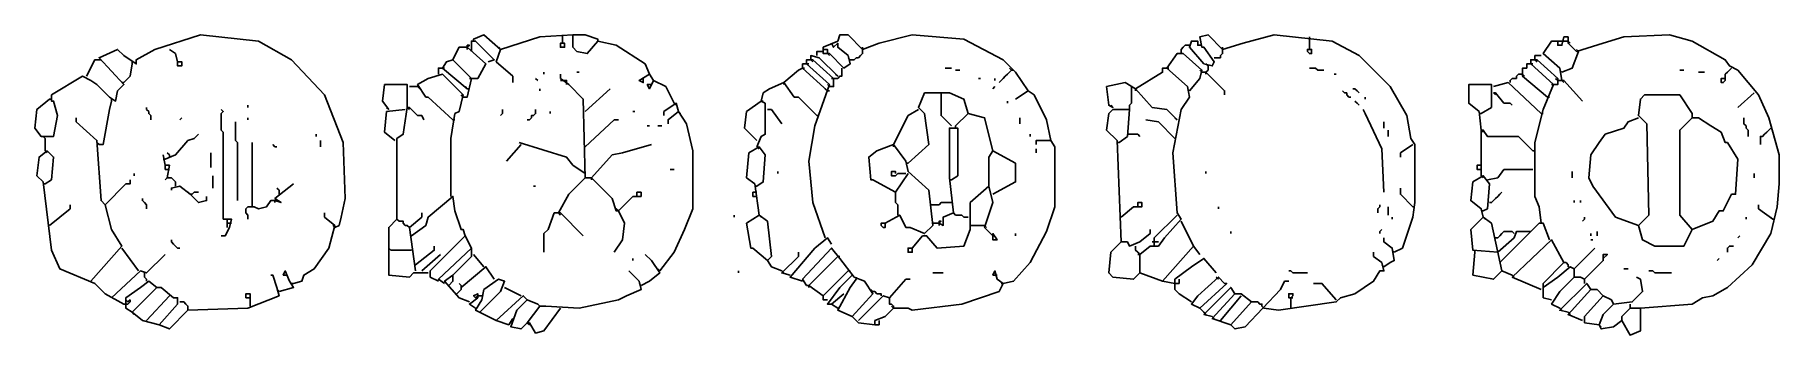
# Model space of a CAD drawing. Extents: x 0.27 to 9.74, y 0.17 to 1.8.
import ezdxf

# ---------------------------------------------------------------- set-up
doc = ezdxf.new("R2010")
doc.units = 0

msp = doc.modelspace()

# ---------------------------------------------------------------- linework, layer by layer
at = {"layer": 'PFV', "color": 0}
for points in [[(1.898876, 0.752809, 0), (1.921348, 0.764045, 0), (1.932584, 0.808989, 0), (1.955056, 0.910112, 0), (1.94382, 1.213483, 0), (1.842697, 1.47191, 0), (1.662921, 1.662921, 0), (1.483146, 1.764045, 0), (1.168539, 1.797753, 0), (0.921348, 1.719101, 0), (0.820225, 1.662921, 0), (0.820225, 1.640449, 0), (0.752809, 1.685393, 0), (0.719101, 1.719101, 0), (0.617978, 1.674157, 0), (0.752809, 1.52809, 0), (0.719101, 1.494382, 0), (0.707865, 1.438202, 0), (0.674157, 1.460674, 0), (0.606742, 1.52809, 0), (0.573034, 1.550562, 0), (0.52809, 1.573034, 0), (0.359551, 1.47191, 0), (0.359551, 1.438202, 0), (0.370787, 1.438202, 0), (0.393258, 1.359551, 0), (0.370787, 1.247191, 0), (0.303371, 1.247191, 0), (0.269663, 1.292135, 0), (0.280899, 1.393258, 0), (0.348315, 1.449438, 0)], [(1.044944, 1.651685, 0), (1.033708, 1.696629, 0), (1, 1.719101, 0)], [(2.595506, 1.460674, 0), (2.617978, 1.460674, 0), (2.640449, 1.561798, 0), (2.539326, 1.662921, 0), (2.561798, 1.707865, 0), (2.573034, 1.730337, 0), (2.617978, 1.730337, 0), (2.719101, 1.640449, 0), (2.674157, 1.561798, 0), (2.640449, 1.561798, 0)], [(2.617978, 1.730337, 0), (2.617978, 1.741573, 0), (2.629213, 1.741573, 0), (2.617978, 1.730337, 0)], [(2.617978, 1.730337, 0), (2.617978, 1.719101, 0)], [(2.640449, 1.719101, 0), (2.640449, 1.764045, 0), (2.662921, 1.764045, 0), (2.764045, 1.662921, 0), (2.730337, 1.651685, 0)], [(2.640449, 1.719101, 0), (2.640449, 1.707865, 0)], [(2.797753, 1.719101, 0), (2.707865, 1.797753, 0), (2.651685, 1.775281, 0), (2.651685, 1.764045, 0)], [(2.797753, 1.719101, 0), (2.775281, 1.651685, 0), (2.865169, 1.573034, 0), (2.865169, 1.539326, 0)], [(2.797753, 1.719101, 0), (2.786517, 1.730337, 0)], [(2.797753, 1.719101, 0), (3.011236, 1.786517, 0), (3.191011, 1.797753, 0)], [(3.134831, 1.752809, 0), (3.146067, 1.752809, 0), (3.146067, 1.730337, 0), (3.123596, 1.730337, 0), (3.123596, 1.752809, 0), (3.134831, 1.752809, 0)], [(3.134831, 1.752809, 0), (3.134831, 1.797753, 0)], [(3.606742, 1.58427, 0), (3.58427, 1.640449, 0), (3.426966, 1.741573, 0), (3.325843, 1.764045, 0), (3.269663, 1.696629, 0), (3.213483, 1.707865, 0), (3.191011, 1.730337, 0), (3.191011, 1.797753, 0), (3.258427, 1.797753, 0), (3.325843, 1.775281, 0), (3.325843, 1.764045, 0)], [(4.516854, 1.685393, 0), (4.516854, 1.707865, 0), (4.550562, 1.707865, 0)], [(5.662921, 1.494382, 0), (5.595506, 1.595506, 0), (5.52809, 1.662921, 0), (5.314607, 1.775281, 0), (5.033708, 1.797753, 0), (4.853933, 1.752809, 0), (4.764045, 1.719101, 0), (4.685393, 1.797753, 0), (4.640449, 1.797753, 0), (4.629213, 1.764045, 0), (4.550562, 1.730337, 0), (4.550562, 1.696629, 0), (4.58427, 1.696629, 0), (4.662921, 1.617978, 0), (4.696629, 1.640449, 0), (4.685393, 1.685393, 0), (4.629213, 1.730337, 0), (4.629213, 1.752809, 0), (4.606742, 1.730337, 0), (4.595506, 1.752809, 0)], [(4.573034, 1.696629, 0), (4.573034, 1.719101, 0), (4.550562, 1.719101, 0)], [(4.696629, 1.662921, 0), (4.719101, 1.662921, 0), (4.730337, 1.674157, 0), (4.741573, 1.674157, 0), (4.752809, 1.685393, 0), (4.764045, 1.696629, 0), (4.764045, 1.719101, 0)], [(4.764045, 1.719101, 0), (4.764045, 1.730337, 0)], [(6.494382, 1.707865, 0), (6.494382, 1.719101, 0), (6.505618, 1.730337, 0), (6.516854, 1.741573, 0), (6.539326, 1.741573, 0)], [(6.494382, 1.707865, 0), (6.494382, 1.696629, 0)], [(7.651685, 0.617978, 0), (7.696629, 0.640449, 0), (7.752809, 0.808989, 0), (7.764045, 0.88764, 0), (7.764045, 1.202247, 0), (7.741573, 1.235955, 0), (7.719101, 1.359551, 0), (7.629213, 1.516854, 0), (7.460674, 1.685393, 0), (7.314607, 1.764045, 0), (7, 1.797753, 0), (6.831461, 1.752809, 0), (6.719101, 1.719101, 0), (6.640449, 1.797753, 0), (6.595506, 1.786517, 0), (6.606742, 1.730337, 0), (6.617978, 1.730337, 0), (6.674157, 1.651685, 0), (6.662921, 1.629213, 0), (6.617978, 1.640449, 0), (6.539326, 1.730337, 0), (6.550562, 1.764045, 0), (6.58427, 1.764045, 0), (6.58427, 1.741573, 0), (6.595506, 1.741573, 0)], [(6.595506, 1.741573, 0), (6.606742, 1.741573, 0)], [(6.674157, 1.674157, 0), (6.707865, 1.674157, 0), (6.707865, 1.685393, 0), (6.719101, 1.696629, 0), (6.719101, 1.719101, 0)], [(6.719101, 1.719101, 0), (6.719101, 1.730337, 0)], [(7.191011, 1.719101, 0), (7.202247, 1.719101, 0), (7.202247, 1.696629, 0), (7.191011, 1.696629, 0), (7.179775, 1.707865, 0), (7.179775, 1.719101, 0), (7.191011, 1.719101, 0)], [(7.191011, 1.775281, 0), (7.191011, 1.786517, 0)], [(7.191011, 1.719101, 0), (7.191011, 1.775281, 0)], [(8.561798, 1.550562, 0), (8.550562, 1.617978, 0), (8.460674, 1.696629, 0), (8.505618, 1.764045, 0), (8.539326, 1.764045, 0)], [(8.764045, 0.224719, 0), (8.775281, 0.202247, 0), (8.842697, 0.213483, 0), (8.88764, 0.247191, 0), (8.932584, 0.168539, 0), (8.988764, 0.191011, 0), (8.988764, 0.314607, 0), (9.269663, 0.337079, 0), (9.325843, 0.370787, 0), (9.382022, 0.382022, 0), (9.460674, 0.426966, 0), (9.595506, 0.550562, 0), (9.696629, 0.719101, 0), (9.730337, 0.865169, 0), (9.741573, 0.988764, 0), (9.741573, 1.146067, 0), (9.685393, 1.348315, 0), (9.629213, 1.47191, 0), (9.516854, 1.606742, 0), (9.47191, 1.629213, 0), (9.449438, 1.662921, 0), (9.269663, 1.764045, 0), (9.146067, 1.797753, 0), (8.898876, 1.786517, 0), (8.786517, 1.752809, 0), (8.640449, 1.707865, 0), (8.595506, 1.752809, 0), (8.595506, 1.786517, 0), (8.573034, 1.786517, 0), (8.561798, 1.741573, 0), (8.539326, 1.741573, 0), (8.539326, 1.764045, 0), (8.573034, 1.764045, 0)], [(8.561798, 1.595506, 0), (8.617978, 1.617978, 0), (8.651685, 1.707865, 0)], [(8.573034, 1.764045, 0), (8.595506, 1.764045, 0)], [(8.595506, 1.764045, 0), (8.606742, 1.752809, 0)], [(8.651685, 1.707865, 0), (8.640449, 1.719101, 0)], [(0.550562, 1.573034, 0), (0.595506, 1.662921, 0), (0.617978, 1.662921, 0)], [(0.617978, 1.662921, 0), (0.629213, 1.662921, 0)], [(0.752809, 1.539326, 0), (0.786517, 1.573034, 0), (0.797753, 1.640449, 0)], [(0.797753, 1.640449, 0), (0.797753, 1.651685, 0)], [(1.044944, 1.651685, 0), (1.067416, 1.651685, 0), (1.067416, 1.629213, 0), (1.044944, 1.629213, 0), (1.044944, 1.651685, 0)], [(2.460674, 1.58427, 0), (2.460674, 1.617978, 0), (2.483146, 1.617978, 0)], [(2.617978, 1.505618, 0), (2.483146, 1.617978, 0), (2.505618, 1.651685, 0), (2.539326, 1.662921, 0)], [(2.483146, 1.617978, 0), (2.494382, 1.617978, 0)], [(4.337079, 1.539326, 0), (4.41573, 1.606742, 0), (4.438202, 1.617978, 0)], [(4.573034, 1.494382, 0), (4.438202, 1.617978, 0), (4.438202, 1.640449, 0), (4.460674, 1.640449, 0)], [(4.438202, 1.617978, 0), (4.449438, 1.617978, 0)], [(4.561798, 0.696629, 0), (4.494382, 0.88764, 0), (4.47191, 1.11236, 0), (4.505618, 1.303371, 0), (4.58427, 1.52809, 0), (4.460674, 1.640449, 0), (4.460674, 1.662921, 0), (4.494382, 1.662921, 0), (4.606742, 1.561798, 0), (4.606742, 1.516854, 0), (4.58427, 1.516854, 0)], [(4.460674, 1.640449, 0), (4.47191, 1.640449, 0)], [(4.629213, 1.573034, 0), (4.52809, 1.674157, 0), (4.483146, 1.685393, 0), (4.483146, 1.662921, 0)], [(4.483146, 1.662921, 0), (4.494382, 1.651685, 0)], [(4.573034, 1.696629, 0), (4.58427, 1.685393, 0)], [(4.606742, 1.561798, 0), (4.629213, 1.561798, 0), (4.640449, 1.573034, 0), (4.651685, 1.573034, 0), (4.651685, 1.617978, 0)], [(4.696629, 1.662921, 0), (4.685393, 1.674157, 0)], [(5.213483, 1.617978, 0), (5.247191, 1.617978, 0)], [(5.573034, 1.606742, 0), (5.561798, 1.617978, 0)], [(6.247191, 1.505618, 0), (6.393258, 1.595506, 0), (6.393258, 1.617978, 0), (6.41573, 1.617978, 0)], [(6.269663, 0.606742, 0), (6.325843, 0.651685, 0), (6.370787, 0.651685, 0), (6.404494, 0.696629, 0), (6.494382, 0.797753, 0), (6.47191, 0.831461, 0), (6.449438, 1.157303, 0), (6.494382, 1.393258, 0), (6.539326, 1.460674, 0), (6.52809, 1.516854, 0), (6.41573, 1.617978, 0), (6.47191, 1.696629, 0), (6.505618, 1.696629, 0), (6.606742, 1.606742, 0), (6.595506, 1.561798, 0), (6.539326, 1.494382, 0)], [(6.41573, 1.617978, 0), (6.426966, 1.617978, 0)], [(6.640449, 1.629213, 0), (6.629213, 1.640449, 0)], [(6.629213, 1.595506, 0), (6.640449, 1.606742, 0), (6.640449, 1.629213, 0)], [(7.235955, 1.606742, 0), (7.224719, 1.617978, 0), (7.191011, 1.617978, 0)], [(8.483146, 1.460674, 0), (8.348315, 1.573034, 0), (8.348315, 1.617978, 0), (8.370787, 1.617978, 0), (8.370787, 1.640449, 0), (8.393258, 1.640449, 0)], [(8.449438, 0.775281, 0), (8.438202, 0.865169, 0), (8.41573, 0.921348, 0), (8.41573, 1.213483, 0), (8.460674, 1.393258, 0), (8.516854, 1.52809, 0), (8.393258, 1.640449, 0), (8.393258, 1.662921, 0), (8.426966, 1.662921, 0), (8.539326, 1.561798, 0), (8.539326, 1.52809, 0), (8.516854, 1.52809, 0)], [(8.393258, 1.640449, 0), (8.404494, 1.640449, 0)], [(8.41573, 1.662921, 0), (8.41573, 1.685393, 0), (8.449438, 1.685393, 0)], [(8.41573, 1.662921, 0), (8.426966, 1.651685, 0)], [(9.449438, 1.561798, 0), (9.449438, 1.58427, 0), (9.460674, 1.595506, 0), (9.47191, 1.606742, 0), (9.483146, 1.617978, 0)], [(0.752809, 1.539326, 0), (0.741573, 1.539326, 0)], [(2.191011, 1.393258, 0), (2.157303, 1.438202, 0), (2.168539, 1.52809, 0), (2.292135, 1.52809, 0), (2.292135, 1.404494, 0)], [(2.303371, 1.516854, 0), (2.348315, 1.516854, 0)], [(2.52809, 0.921348, 0), (2.52809, 1.235955, 0), (2.550562, 1.370787, 0), (2.573034, 1.382022, 0), (2.595506, 1.47191, 0), (2.483146, 1.58427, 0), (2.404494, 1.561798, 0), (2.348315, 1.52809, 0), (2.393258, 1.460674, 0), (2.404494, 1.460674, 0), (2.539326, 1.337079, 0)], [(2.348315, 1.516854, 0), (2.359551, 1.505618, 0)], [(2.617978, 1.505618, 0), (2.606742, 1.516854, 0)], [(2.640449, 1.561798, 0), (2.629213, 1.561798, 0)], [(3, 1.550562, 0), (2.988764, 1.561798, 0)], [(3.033708, 1.58427, 0), (3.033708, 1.595506, 0)], [(3.258427, 1.022472, 0), (3.247191, 1.449438, 0), (3.168539, 1.52809, 0), (3.123596, 1.561798, 0), (3.123596, 1.58427, 0)], [(3.134831, 1.550562, 0), (3.123596, 1.550562, 0)], [(3.157303, 1.52809, 0), (3.157303, 1.550562, 0), (3.134831, 1.550562, 0)], [(3.213483, 1.595506, 0), (3.224719, 1.595506, 0)], [(3.629213, 1.550562, 0), (3.606742, 1.58427, 0), (3.550562, 1.550562, 0), (3.573034, 1.539326, 0), (3.573034, 1.561798, 0)], [(3.741573, 1.426966, 0), (3.696629, 1.516854, 0), (3.629213, 1.550562, 0), (3.606742, 1.505618, 0), (3.595506, 1.52809, 0), (3.617978, 1.52809, 0)], [(4.191011, 1.191011, 0), (4.213483, 1.247191, 0), (4.235955, 1.258427, 0), (4.235955, 1.426966, 0), (4.213483, 1.438202, 0), (4.224719, 1.483146, 0), (4.258427, 1.505618, 0), (4.337079, 1.539326, 0), (4.393258, 1.460674, 0), (4.41573, 1.460674, 0), (4.516854, 1.359551, 0)], [(4.337079, 1.539326, 0), (4.337079, 1.52809, 0)], [(4.58427, 1.516854, 0), (4.573034, 1.52809, 0)], [(4.606742, 1.561798, 0), (4.595506, 1.561798, 0)], [(4.629213, 1.573034, 0), (4.617978, 1.58427, 0)], [(5.269663, 1.606742, 0), (5.292135, 1.606742, 0)], [(5.393258, 1.561798, 0), (5.404494, 1.561798, 0)], [(5.47191, 1.505618, 0), (5.483146, 1.516854, 0)], [(5.483146, 1.550562, 0), (5.483146, 1.561798, 0)], [(5.573034, 1.606742, 0), (5.561798, 1.595506, 0), (5.550562, 1.58427, 0), (5.539326, 1.573034, 0), (5.52809, 1.561798, 0), (5.516854, 1.550562, 0), (5.505618, 1.539326, 0)], [(5.573034, 1.606742, 0), (5.58427, 1.606742, 0)], [(6.47191, 1.337079, 0), (6.41573, 1.393258, 0), (6.337079, 1.404494, 0), (6.247191, 1.505618, 0), (6.191011, 1.539326, 0), (6.089888, 1.516854, 0), (6.101124, 1.41573, 0), (6.123596, 1.404494, 0), (6.11236, 1.41573, 0)], [(6.224719, 1.505618, 0), (6.224719, 1.516854, 0)], [(6.606742, 1.595506, 0), (6.595506, 1.606742, 0)], [(6.606742, 1.595506, 0), (6.629213, 1.595506, 0), (6.730337, 1.494382, 0), (6.730337, 1.47191, 0)], [(6.629213, 1.595506, 0), (6.629213, 1.58427, 0)], [(7.235955, 1.606742, 0), (7.269663, 1.606742, 0)], [(7.325843, 1.58427, 0), (7.337079, 1.58427, 0)], [(8.123596, 1.280899, 0), (8.11236, 1.382022, 0), (8.05618, 1.426966, 0), (8.05618, 1.52809, 0), (8.179775, 1.52809, 0), (8.179775, 1.404494, 0), (8.123596, 1.370787, 0)], [(8.449438, 1.370787, 0), (8.269663, 1.539326, 0), (8.191011, 1.516854, 0)], [(8.280899, 1.539326, 0), (8.280899, 1.550562, 0), (8.292135, 1.561798, 0), (8.314607, 1.561798, 0), (8.314607, 1.573034, 0), (8.325843, 1.58427, 0), (8.348315, 1.58427, 0)], [(8.348315, 1.58427, 0), (8.359551, 1.573034, 0)], [(8.516854, 1.52809, 0), (8.505618, 1.52809, 0)], [(8.539326, 1.550562, 0), (8.52809, 1.561798, 0)], [(8.539326, 1.550562, 0), (8.573034, 1.550562, 0), (8.674157, 1.438202, 0)], [(8.561798, 1.595506, 0), (8.550562, 1.606742, 0)], [(8.561798, 1.550562, 0), (8.573034, 1.539326, 0)], [(9.202247, 1.606742, 0), (9.224719, 1.606742, 0)], [(9.303371, 1.595506, 0), (9.337079, 1.595506, 0)], [(9.449438, 1.561798, 0), (9.449438, 1.550562, 0), (9.438202, 1.539326, 0), (9.426966, 1.539326, 0), (9.426966, 1.561798, 0), (9.449438, 1.561798, 0)], [(0.348315, 1.449438, 0), (0.359551, 1.449438, 0)], [(0.617978, 1.202247, 0), (0.640449, 1.202247, 0), (0.674157, 1.393258, 0), (0.685393, 1.438202, 0)], [(0.685393, 1.438202, 0), (0.685393, 1.449438, 0)], [(2.595506, 1.460674, 0), (2.58427, 1.47191, 0)], [(2.617978, 1.505618, 0), (2.629213, 1.505618, 0)], [(3.011236, 1.494382, 0), (3.011236, 1.505618, 0)], [(3.258427, 1.382022, 0), (3.393258, 1.505618, 0)], [(3.764045, 1.382022, 0), (3.752809, 1.426966, 0), (3.685393, 1.382022, 0), (3.685393, 1.359551, 0)], [(3.741573, 1.426966, 0), (3.752809, 1.41573, 0)], [(4.191011, 1.224719, 0), (4.123596, 1.292135, 0), (4.134831, 1.382022, 0), (4.213483, 1.438202, 0)], [(4.213483, 1.438202, 0), (4.224719, 1.438202, 0)], [(4.573034, 1.494382, 0), (4.561798, 1.505618, 0)], [(4.573034, 1.494382, 0), (4.58427, 1.494382, 0)], [(5.011236, 1.101124, 0), (5.123596, 1.202247, 0), (5.101124, 1.370787, 0), (5.067416, 1.404494, 0), (5.101124, 1.483146, 0), (5.235955, 1.483146, 0), (5.314607, 1.449438, 0), (5.337079, 1.370787, 0), (5.269663, 1.303371, 0)], [(5.247191, 1.303371, 0), (5.191011, 1.359551, 0), (5.191011, 1.483146, 0)], [(5.52809, 0.449438, 0), (5.58427, 0.460674, 0), (5.674157, 0.561798, 0), (5.764045, 0.730337, 0), (5.808989, 0.865169, 0), (5.808989, 1.191011, 0), (5.786517, 1.224719, 0), (5.764045, 1.337079, 0), (5.696629, 1.47191, 0), (5.662921, 1.494382, 0), (5.595506, 1.449438, 0)], [(5.550562, 1.426966, 0), (5.550562, 1.438202, 0)], [(6.213483, 1.393258, 0), (6.213483, 1.41573, 0), (6.224719, 1.426966, 0), (6.224719, 1.505618, 0)], [(6.247191, 1.505618, 0), (6.247191, 1.494382, 0)], [(6.539326, 1.494382, 0), (6.52809, 1.505618, 0)], [(7.404494, 1.460674, 0), (7.393258, 1.47191, 0), (7.393258, 1.483146, 0), (7.382022, 1.483146, 0), (7.370787, 1.494382, 0)], [(7.404494, 1.460674, 0), (7.41573, 1.460674, 0)], [(7.460674, 1.483146, 0), (7.449438, 1.494382, 0), (7.438202, 1.505618, 0), (7.426966, 1.505618, 0)], [(7.460674, 1.41573, 0), (7.449438, 1.426966, 0), (7.438202, 1.438202, 0)], [(7.494382, 1.449438, 0), (7.494382, 1.460674, 0)], [(8.191011, 1.483146, 0), (8.202247, 1.483146, 0), (8.247191, 1.426966, 0), (8.280899, 1.426966, 0), (8.292135, 1.41573, 0)], [(8.191011, 1.483146, 0), (8.202247, 1.47191, 0)], [(8.483146, 1.460674, 0), (8.47191, 1.47191, 0)], [(8.483146, 1.460674, 0), (8.494382, 1.460674, 0)], [(9.269663, 0.741573, 0), (9.224719, 0.651685, 0), (9.067416, 0.651685, 0), (9, 0.685393, 0), (8.977528, 0.764045, 0), (9.033708, 0.820225, 0), (9.022472, 1.314607, 0), (8.977528, 1.359551, 0), (8.988764, 1.449438, 0), (9.011236, 1.47191, 0), (9.202247, 1.47191, 0), (9.269663, 1.370787, 0), (9.269663, 1.348315, 0)], [(9.606742, 1.483146, 0), (9.516854, 1.404494, 0)], [(0.651685, 0.876404, 0), (0.629213, 0.898876, 0), (0.606742, 1.224719, 0), (0.494382, 1.325843, 0), (0.494382, 1.348315, 0)], [(0.898876, 1.337079, 0), (0.898876, 1.359551, 0), (0.88764, 1.370787, 0), (0.88764, 1.382022, 0), (0.876404, 1.393258, 0), (0.876404, 1.404494, 0)], [(1.05618, 1.337079, 0), (1.067416, 1.348315, 0)], [(1.314607, 0.797753, 0), (1.292135, 0.797753, 0), (1.292135, 1.269663, 0), (1.280899, 1.280899, 0), (1.280899, 1.370787, 0), (1.292135, 1.382022, 0), (1.280899, 1.393258, 0)], [(1.426966, 1.404494, 0), (1.426966, 1.41573, 0)], [(1.426966, 1.337079, 0), (1.426966, 1.348315, 0)], [(2.224719, 1.224719, 0), (2.168539, 1.269663, 0), (2.179775, 1.382022, 0), (2.280899, 1.393258, 0)], [(2.191011, 1.393258, 0), (2.179775, 1.404494, 0)], [(2.404494, 0.505618, 0), (2.325843, 0.505618, 0), (2.303371, 0.483146, 0), (2.191011, 0.494382, 0), (2.191011, 0.606742, 0), (2.191011, 0.651685, 0), (2.191011, 0.752809, 0), (2.235955, 0.797753, 0), (2.235955, 1.235955, 0), (2.269663, 1.258427, 0), (2.292135, 1.404494, 0), (2.303371, 1.404494, 0), (2.348315, 1.359551, 0), (2.370787, 1.359551, 0), (2.382022, 1.337079, 0)], [(2.292135, 1.404494, 0), (2.303371, 1.393258, 0)], [(2.539326, 1.337079, 0), (2.550562, 1.337079, 0)], [(2.797753, 1.359551, 0), (2.808989, 1.370787, 0), (2.808989, 1.393258, 0)], [(2.94382, 1.337079, 0), (2.955056, 1.337079, 0), (2.966292, 1.348315, 0), (2.966292, 1.359551, 0), (2.977528, 1.359551, 0), (2.988764, 1.370787, 0), (2.988764, 1.393258, 0)], [(3.067416, 1.370787, 0), (3.067416, 1.382022, 0)], [(3.258427, 1.191011, 0), (3.41573, 1.337079, 0), (3.438202, 1.337079, 0)], [(3.516854, 1.382022, 0), (3.52809, 1.382022, 0)], [(3.662921, 0.516854, 0), (3.741573, 0.617978, 0), (3.797753, 0.741573, 0), (3.842697, 0.853933, 0), (3.842697, 1.168539, 0), (3.808989, 1.314607, 0), (3.764045, 1.382022, 0), (3.707865, 1.337079, 0), (3.707865, 1.314607, 0)], [(3.764045, 1.382022, 0), (3.775281, 1.370787, 0)], [(4.247191, 1.393258, 0), (4.269663, 1.393258, 0), (4.325843, 1.314607, 0)], [(4.516854, 1.359551, 0), (4.52809, 1.359551, 0)], [(4.932584, 1.202247, 0), (5.011236, 1.359551, 0), (5.067416, 1.393258, 0)], [(5.47191, 1.168539, 0), (5.426966, 1.348315, 0), (5.337079, 1.370787, 0)], [(5.617978, 1.314607, 0), (5.617978, 1.348315, 0)], [(6.168539, 0.674157, 0), (6.146067, 1.224719, 0), (6.089888, 1.280899, 0), (6.101124, 1.370787, 0), (6.123596, 1.393258, 0), (6.213483, 1.393258, 0), (6.202247, 1.247191, 0), (6.157303, 1.213483, 0)], [(6.460674, 1.235955, 0), (6.370787, 1.325843, 0), (6.303371, 1.337079, 0)], [(6.47191, 1.337079, 0), (6.460674, 1.348315, 0)], [(7.595506, 0.94382, 0), (7.58427, 1.179775, 0), (7.494382, 1.370787, 0), (7.483146, 1.393258, 0)], [(8.123596, 1.370787, 0), (8.11236, 1.370787, 0)], [(8.449438, 1.370787, 0), (8.438202, 1.382022, 0)], [(8.449438, 1.370787, 0), (8.460674, 1.370787, 0)], [(8.977528, 0.764045, 0), (8.853933, 0.808989, 0), (8.730337, 0.977528, 0), (8.707865, 1.022472, 0), (8.719101, 1.146067, 0), (8.764045, 1.213483, 0), (8.797753, 1.258427, 0), (8.898876, 1.292135, 0), (8.921348, 1.325843, 0), (8.977528, 1.348315, 0)], [(9.269663, 0.741573, 0), (9.202247, 0.820225, 0), (9.202247, 1.280899, 0), (9.269663, 1.348315, 0), (9.303371, 1.348315, 0), (9.370787, 1.303371, 0), (9.426966, 1.269663, 0), (9.449438, 1.213483, 0), (9.460674, 1.213483, 0), (9.516854, 1.123596, 0), (9.505618, 0.932584, 0), (9.483146, 0.932584, 0), (9.438202, 0.842697, 0), (9.41573, 0.842697, 0), (9.382022, 0.786517, 0), (9.269663, 0.741573, 0), (9.258427, 0.752809, 0)], [(9.573034, 1.247191, 0), (9.573034, 1.280899, 0), (9.561798, 1.292135, 0), (9.561798, 1.303371, 0), (9.550562, 1.314607, 0), (9.550562, 1.348315, 0)], [(0.325843, 1.235955, 0), (0.314607, 1.247191, 0)], [(0.325843, 1.168539, 0), (0.325843, 1.235955, 0)], [(0.977528, 1.123596, 0), (1.033708, 1.146067, 0), (1.101124, 1.224719, 0), (1.134831, 1.235955, 0), (1.157303, 1.258427, 0)], [(1.370787, 0.898876, 0), (1.370787, 1.213483, 0), (1.359551, 1.224719, 0), (1.359551, 1.325843, 0)], [(1.797753, 1.247191, 0), (1.797753, 1.258427, 0)], [(2.224719, 1.224719, 0), (2.213483, 1.235955, 0)], [(3.595506, 1.303371, 0), (3.606742, 1.303371, 0)], [(3.651685, 1.303371, 0), (3.674157, 1.303371, 0)], [(4.191011, 1.224719, 0), (4.179775, 1.235955, 0)], [(5.146067, 0.775281, 0), (5.179775, 0.775281, 0), (5.202247, 0.764045, 0), (5.202247, 0.808989, 0), (5.258427, 0.831461, 0), (5.235955, 1.022472, 0), (5.235955, 1.292135, 0), (5.280899, 1.292135, 0), (5.280899, 1.033708, 0), (5.247191, 1.011236, 0)], [(5.247191, 1.303371, 0), (5.235955, 1.314607, 0)], [(5.269663, 1.303371, 0), (5.269663, 1.292135, 0)], [(5.674157, 1.247191, 0), (5.674157, 1.258427, 0)], [(6.213483, 1.258427, 0), (6.202247, 1.258427, 0)], [(6.213483, 1.258427, 0), (6.258427, 1.258427, 0), (6.269663, 1.247191, 0)], [(6.460674, 1.235955, 0), (6.449438, 1.247191, 0)], [(7.595506, 1.292135, 0), (7.595506, 1.325843, 0)], [(7.617978, 1.247191, 0), (7.617978, 1.280899, 0)], [(8.123596, 1.033708, 0), (8.123596, 1.280899, 0), (8.134831, 1.280899, 0), (8.157303, 1.247191, 0), (8.325843, 1.247191, 0), (8.404494, 1.168539, 0)], [(8.123596, 1.280899, 0), (8.134831, 1.269663, 0)], [(9.696629, 1.292135, 0), (9.685393, 1.280899, 0), (9.674157, 1.269663, 0), (9.662921, 1.258427, 0), (9.651685, 1.247191, 0), (9.640449, 1.247191, 0), (9.640449, 1.202247, 0)], [(0.752809, 0.337079, 0), (0.651685, 0.393258, 0), (0.595506, 0.449438, 0), (0.404494, 0.52809, 0), (0.359551, 0.629213, 0), (0.314607, 1, 0), (0.280899, 1.033708, 0), (0.292135, 1.134831, 0), (0.337079, 1.168539, 0), (0.370787, 1.134831, 0), (0.359551, 1.011236, 0), (0.325843, 0.988764, 0)], [(0.325843, 1.168539, 0), (0.337079, 1.157303, 0)], [(0.617978, 1.202247, 0), (0.606742, 1.213483, 0)], [(0.988764, 1.022472, 0), (1, 1.089888, 0), (0.977528, 1.089888, 0), (0.966292, 1.146067, 0)], [(1, 1.134831, 0), (1, 1.146067, 0), (0.988764, 1.157303, 0)], [(1.224719, 1.078652, 0), (1.224719, 1.157303, 0)], [(1.449438, 0.865169, 0), (1.449438, 1.213483, 0)], [(1.573034, 1.191011, 0), (1.561798, 1.202247, 0)], [(1.573034, 1.191011, 0), (1.58427, 1.191011, 0)], [(1.820225, 1.191011, 0), (1.820225, 1.224719, 0)], [(2.910112, 1.202247, 0), (2.831461, 1.11236, 0)], [(3.258427, 1.044944, 0), (3.191011, 1.089888, 0), (3.157303, 1.134831, 0), (2.898876, 1.213483, 0)], [(3.292135, 1.022472, 0), (3.404494, 1.146067, 0), (3.460674, 1.157303, 0), (3.617978, 1.202247, 0)], [(4.202247, 0.820225, 0), (4.179775, 0.988764, 0), (4.134831, 1.022472, 0), (4.146067, 1.157303, 0), (4.202247, 1.191011, 0), (4.235955, 1.146067, 0), (4.224719, 1, 0), (4.191011, 0.977528, 0)], [(4.191011, 1.191011, 0), (4.202247, 1.179775, 0)], [(4.88764, 0.775281, 0), (4.966292, 0.820225, 0), (5, 0.752809, 0), (5.022472, 0.752809, 0), (5.101124, 0.719101, 0), (5.146067, 0.764045, 0), (5.123596, 0.955056, 0), (5.011236, 1.05618, 0), (5, 1.11236, 0), (4.932584, 1.202247, 0), (4.842697, 1.168539, 0), (4.797753, 1.134831, 0), (4.808989, 1.011236, 0), (4.820225, 1.011236, 0), (4.94382, 0.94382, 0), (5.011236, 1.044944, 0)], [(4.932584, 1.202247, 0), (4.932584, 1.191011, 0)], [(5.47191, 0.932584, 0), (5.595506, 1, 0), (5.595506, 1.101124, 0), (5.47191, 1.168539, 0), (5.449438, 1.134831, 0), (5.449438, 0.977528, 0)], [(5.786517, 1.224719, 0), (5.707865, 1.224719, 0), (5.707865, 1.202247, 0)], [(5.707865, 1.157303, 0), (5.707865, 1.179775, 0)], [(6.157303, 1.213483, 0), (6.146067, 1.213483, 0)], [(7.752809, 1.202247, 0), (7.685393, 1.157303, 0), (7.685393, 1.134831, 0)], [(8.404494, 1.168539, 0), (8.41573, 1.168539, 0)], [(0.808989, 1.033708, 0), (0.808989, 1.044944, 0)], [(0.977528, 1.123596, 0), (0.966292, 1.123596, 0)], [(0.988764, 1.067416, 0), (0.977528, 1.067416, 0), (0.977528, 1.089888, 0)], [(0.988764, 1.067416, 0), (1, 1.067416, 0)], [(3.719101, 1.067416, 0), (3.741573, 1.067416, 0)], [(4.303371, 1.044944, 0), (4.303371, 1.05618, 0)], [(4.94382, 1.044944, 0), (4.94382, 1.05618, 0), (4.921348, 1.05618, 0), (4.921348, 1.033708, 0), (4.94382, 1.033708, 0), (4.955056, 1.044944, 0), (5, 1.044944, 0)], [(5.011236, 1.101124, 0), (5, 1.101124, 0)], [(6.629213, 1.044944, 0), (6.629213, 1.05618, 0)], [(8.123596, 1.067416, 0), (8.101124, 1.067416, 0), (8.101124, 1.089888, 0), (8.123596, 1.089888, 0)], [(8.157303, 1.011236, 0), (8.213483, 1.022472, 0), (8.247191, 1.067416, 0), (8.404494, 1.067416, 0)], [(8.617978, 1.022472, 0), (8.617978, 1.05618, 0)], [(9.606742, 1.022472, 0), (9.606742, 1.044944, 0)], [(0.325843, 0.988764, 0), (0.314607, 0.988764, 0)], [(0.573034, 0.460674, 0), (0.741573, 0.651685, 0), (0.685393, 0.741573, 0), (0.651685, 0.876404, 0), (0.764045, 0.988764, 0), (0.786517, 0.988764, 0), (0.786517, 1.011236, 0)], [(1.033708, 0.977528, 0), (1.033708, 1, 0), (1.022472, 1.011236, 0), (1.011236, 1.022472, 0), (0.988764, 1.022472, 0), (0.977528, 1.011236, 0)], [(1.11236, 0.932584, 0), (1.05618, 0.977528, 0), (1.011236, 0.966292, 0), (1.011236, 0.955056, 0)], [(1.235955, 0.966292, 0), (1.235955, 1.033708, 0)], [(1.449438, 0.865169, 0), (1.460674, 0.865169, 0), (1.483146, 0.853933, 0), (1.52809, 0.865169, 0), (1.550562, 0.898876, 0), (1.573034, 0.898876, 0), (1.606742, 0.88764, 0), (1.573034, 0.910112, 0), (1.674157, 0.988764, 0)], [(1.595506, 0.94382, 0), (1.595506, 0.955056, 0), (1.58427, 0.966292, 0)], [(2.977528, 0.977528, 0), (2.988764, 0.977528, 0)], [(3.11236, 0.831461, 0), (3.168539, 0.932584, 0), (3.258427, 1.022472, 0), (3.292135, 1.022472, 0), (3.404494, 0.910112, 0), (3.426966, 0.842697, 0), (3.438202, 0.842697, 0), (3.47191, 0.775281, 0), (3.460674, 0.685393, 0), (3.41573, 0.617978, 0)], [(3.292135, 1.022472, 0), (3.292135, 1.011236, 0)], [(4.191011, 0.977528, 0), (4.179775, 0.977528, 0)], [(5.033708, 0.640449, 0), (5.089888, 0.707865, 0), (5.11236, 0.707865, 0), (5.168539, 0.640449, 0), (5.314607, 0.651685, 0), (5.348315, 0.741573, 0), (5.348315, 0.775281, 0), (5.348315, 0.88764, 0), (5.449438, 0.977528, 0), (5.47191, 0.88764, 0), (5.426966, 0.752809, 0), (5.47191, 0.707865, 0), (5.47191, 0.685393, 0), (5.494382, 0.685393, 0), (5.47191, 0.719101, 0), (5.47191, 0.707865, 0)], [(5.247191, 1.011236, 0), (5.235955, 1.011236, 0)], [(7.752809, 0.865169, 0), (7.685393, 0.932584, 0), (7.685393, 0.966292, 0)], [(8.134831, 0.808989, 0), (8.123596, 0.853933, 0), (8.067416, 0.898876, 0), (8.078652, 1, 0), (8.134831, 1.033708, 0), (8.168539, 0.988764, 0), (8.157303, 0.853933, 0), (8.134831, 0.842697, 0)], [(8.123596, 1.033708, 0), (8.134831, 1.022472, 0)], [(0.348315, 0.764045, 0), (0.460674, 0.853933, 0), (0.460674, 0.876404, 0)], [(0.876404, 0.853933, 0), (0.876404, 0.876404, 0), (0.865169, 0.88764, 0), (0.853933, 0.898876, 0), (0.853933, 0.910112, 0)], [(1.11236, 0.932584, 0), (1.101124, 0.94382, 0)], [(1.11236, 0.932584, 0), (1.123596, 0.932584, 0), (1.134831, 0.94382, 0), (1.157303, 0.94382, 0)], [(1.11236, 0.932584, 0), (1.157303, 0.88764, 0), (1.202247, 0.898876, 0), (1.202247, 0.921348, 0)], [(1.449438, 0.865169, 0), (1.426966, 0.865169, 0), (1.41573, 0.853933, 0), (1.41573, 0.831461, 0), (1.426966, 0.820225, 0), (1.426966, 0.797753, 0)], [(1.573034, 0.898876, 0), (1.573034, 0.88764, 0)], [(1.595506, 0.94382, 0), (1.595506, 0.932584, 0)], [(2.314607, 0.707865, 0), (2.393258, 0.764045, 0), (2.404494, 0.808989, 0), (2.539326, 0.921348, 0), (2.550562, 0.842697, 0), (2.58427, 0.741573, 0), (2.595506, 0.741573, 0), (2.606742, 0.707865, 0)], [(3.438202, 0.842697, 0), (3.426966, 0.853933, 0)], [(3.438202, 0.842697, 0), (3.516854, 0.921348, 0), (3.561798, 0.921348, 0), (3.561798, 0.94382, 0), (3.539326, 0.94382, 0), (3.539326, 0.921348, 0)], [(4.191011, 0.921348, 0), (4.168539, 0.921348, 0), (4.168539, 0.94382, 0), (4.191011, 0.94382, 0)], [(4.955056, 0.820225, 0), (4.955056, 0.876404, 0), (4.94382, 0.88764, 0), (4.94382, 0.94382, 0)], [(5.134831, 0.876404, 0), (5.179775, 0.876404, 0), (5.191011, 0.88764, 0), (5.247191, 0.88764, 0)], [(6.168539, 0.808989, 0), (6.235955, 0.865169, 0), (6.280899, 0.865169, 0), (6.280899, 0.88764, 0), (6.258427, 0.88764, 0), (6.258427, 0.865169, 0)], [(6.696629, 0.853933, 0), (6.696629, 0.865169, 0)], [(7.561798, 0.831461, 0), (7.561798, 0.853933, 0), (7.573034, 0.865169, 0), (7.573034, 0.876404, 0)], [(7.617978, 0.820225, 0), (7.617978, 0.865169, 0)], [(7.752809, 0.865169, 0), (7.741573, 0.876404, 0)], [(7.752809, 0.865169, 0), (7.764045, 0.865169, 0)], [(8.168539, 0.88764, 0), (8.179775, 0.88764, 0), (8.191011, 0.898876, 0), (8.202247, 0.910112, 0), (8.213483, 0.921348, 0), (8.224719, 0.932584, 0), (8.235955, 0.94382, 0)], [(8.629213, 0.88764, 0), (8.629213, 0.898876, 0)], [(8.662921, 0.88764, 0), (8.662921, 0.898876, 0)], [(9.707865, 0.797753, 0), (9.629213, 0.853933, 0), (9.629213, 0.876404, 0)], [(1.314607, 0.752809, 0), (1.314607, 0.797753, 0), (1.337079, 0.797753, 0), (1.325843, 0.752809, 0), (1.303371, 0.707865, 0), (1.280899, 0.707865, 0)], [(1.314607, 0.775281, 0), (1.337079, 0.775281, 0)], [(1.674157, 0.449438, 0), (1.719101, 0.460674, 0), (1.730337, 0.494382, 0), (1.786517, 0.52809, 0), (1.865169, 0.640449, 0), (1.898876, 0.764045, 0), (1.842697, 0.808989, 0), (1.842697, 0.831461, 0)], [(1.898876, 0.752809, 0), (1.88764, 0.764045, 0)], [(2.303371, 0.752809, 0), (2.292135, 0.764045, 0), (2.280899, 0.764045, 0), (2.269663, 0.775281, 0), (2.269663, 0.786517, 0), (2.247191, 0.786517, 0), (2.235955, 0.797753, 0)], [(2.337079, 0.516854, 0), (2.303371, 0.752809, 0), (2.370787, 0.808989, 0), (2.370787, 0.831461, 0)], [(3.11236, 0.831461, 0), (3.089888, 0.831461, 0), (3.05618, 0.741573, 0), (3.033708, 0.719101, 0), (3.033708, 0.617978, 0)], [(3.11236, 0.831461, 0), (3.123596, 0.831461, 0), (3.247191, 0.707865, 0)], [(3.11236, 0.831461, 0), (3.123596, 0.820225, 0)], [(4.067416, 0.808989, 0), (4.067416, 0.820225, 0)], [(4.325843, 0.516854, 0), (4.269663, 0.539326, 0), (4.247191, 0.573034, 0), (4.269663, 0.595506, 0), (4.247191, 0.786517, 0), (4.202247, 0.820225, 0), (4.134831, 0.775281, 0), (4.157303, 0.640449, 0), (4.168539, 0.640449, 0), (4.247191, 0.573034, 0)], [(4.202247, 0.820225, 0), (4.213483, 0.808989, 0)], [(4.88764, 0.775281, 0), (4.88764, 0.752809, 0), (4.876404, 0.752809, 0), (4.865169, 0.764045, 0), (4.865169, 0.775281, 0), (4.88764, 0.775281, 0)], [(5.179775, 0.775281, 0), (5.179775, 0.786517, 0), (5.191011, 0.786517, 0), (5.179775, 0.775281, 0)], [(5.179775, 0.775281, 0), (5.179775, 0.764045, 0)], [(5.337079, 0.808989, 0), (5.314607, 0.808989, 0), (5.303371, 0.820225, 0), (5.269663, 0.820225, 0), (5.258427, 0.831461, 0)], [(5.359551, 0.764045, 0), (5.348315, 0.764045, 0)], [(5.359551, 0.764045, 0), (5.426966, 0.764045, 0)], [(5.426966, 0.764045, 0), (5.438202, 0.752809, 0)], [(6.348315, 0.651685, 0), (6.348315, 0.696629, 0), (6.47191, 0.820225, 0)], [(6.561798, 0.651685, 0), (6.494382, 0.786517, 0)], [(7.640449, 0.797753, 0), (7.640449, 0.808989, 0)], [(8.292135, 0.494382, 0), (8.235955, 0.516854, 0), (8.179775, 0.775281, 0), (8.134831, 0.808989, 0), (8.067416, 0.741573, 0), (8.078652, 0.629213, 0), (8.213483, 0.617978, 0)], [(8.134831, 0.842697, 0), (8.123596, 0.842697, 0)], [(8.134831, 0.808989, 0), (8.146067, 0.797753, 0)], [(8.224719, 0.561798, 0), (8.438202, 0.775281, 0), (8.460674, 0.775281, 0), (8.494382, 0.685393, 0)], [(8.674157, 0.786517, 0), (8.685393, 0.797753, 0), (8.685393, 0.808989, 0)], [(9.561798, 0.797753, 0), (9.561798, 0.808989, 0)], [(9.707865, 0.797753, 0), (9.696629, 0.808989, 0)], [(9.707865, 0.797753, 0), (9.719101, 0.797753, 0)], [(1.044944, 0.640449, 0), (1.033708, 0.651685, 0), (1.022472, 0.662921, 0), (1.011236, 0.674157, 0), (1.011236, 0.685393, 0)], [(2.460674, 0.460674, 0), (2.41573, 0.483146, 0), (2.41573, 0.516854, 0), (2.606742, 0.707865, 0), (2.640449, 0.640449, 0)], [(4.438202, 0.460674, 0), (4.370787, 0.483146, 0), (4.505618, 0.640449, 0), (4.573034, 0.696629, 0), (4.595506, 0.662921, 0)], [(5.595506, 0.707865, 0), (5.595506, 0.719101, 0)], [(6.393258, 0.460674, 0), (6.269663, 0.505618, 0), (6.235955, 0.47191, 0), (6.123596, 0.483146, 0), (6.101124, 0.505618, 0), (6.11236, 0.617978, 0), (6.168539, 0.674157, 0), (6.202247, 0.674157, 0), (6.213483, 0.651685, 0), (6.269663, 0.674157, 0), (6.325843, 0.719101, 0), (6.325843, 0.741573, 0)], [(6.348315, 0.674157, 0), (6.337079, 0.674157, 0)], [(6.348315, 0.674157, 0), (6.370787, 0.674157, 0)], [(6.764045, 0.719101, 0), (6.764045, 0.730337, 0)], [(7.573034, 0.719101, 0), (7.573034, 0.730337, 0), (7.58427, 0.741573, 0)], [(7.595506, 0.539326, 0), (7.629213, 0.561798, 0), (7.651685, 0.573034, 0), (7.640449, 0.640449, 0), (7.595506, 0.674157, 0), (7.595506, 0.696629, 0)], [(8.202247, 0.696629, 0), (8.213483, 0.696629, 0), (8.224719, 0.707865, 0), (8.235955, 0.719101, 0), (8.247191, 0.730337, 0), (8.292135, 0.730337, 0), (8.303371, 0.719101, 0)], [(8.213483, 0.617978, 0), (8.303371, 0.696629, 0), (8.314607, 0.730337, 0), (8.393258, 0.730337, 0)], [(8.449438, 0.41573, 0), (8.292135, 0.483146, 0), (8.505618, 0.685393, 0), (8.573034, 0.561798, 0), (8.460674, 0.449438, 0), (8.460674, 0.426966, 0)], [(8.719101, 0.707865, 0), (8.719101, 0.719101, 0)], [(8.719101, 0.685393, 0), (8.730337, 0.685393, 0)], [(8.752809, 0.707865, 0), (8.752809, 0.730337, 0)], [(9.516854, 0.696629, 0), (9.52809, 0.707865, 0)], [(0.685393, 0.370787, 0), (0.842697, 0.516854, 0), (0.876404, 0.505618, 0), (0.977528, 0.606742, 0)], [(0.831461, 0.516854, 0), (0.741573, 0.640449, 0)], [(1.044944, 0.640449, 0), (1.05618, 0.640449, 0)], [(2.202247, 0.629213, 0), (2.191011, 0.640449, 0)], [(2.202247, 0.629213, 0), (2.314607, 0.629213, 0)], [(2.337079, 0.550562, 0), (2.438202, 0.629213, 0), (2.438202, 0.651685, 0)], [(2.370787, 0.516854, 0), (2.47191, 0.606742, 0)], [(2.494382, 0.449438, 0), (2.460674, 0.47191, 0), (2.640449, 0.640449, 0), (2.640449, 0.595506, 0), (2.539326, 0.494382, 0)], [(2.707865, 0.539326, 0), (2.651685, 0.606742, 0)], [(3.516854, 0.573034, 0), (3.516854, 0.58427, 0)], [(3.561798, 0.438202, 0), (3.606742, 0.460674, 0), (3.662921, 0.505618, 0), (3.617978, 0.573034, 0), (3.58427, 0.606742, 0)], [(4.370787, 0.494382, 0), (4.325843, 0.505618, 0), (4.41573, 0.595506, 0), (4.41573, 0.617978, 0)], [(4.831461, 0.224719, 0), (4.741573, 0.235955, 0), (4.707865, 0.269663, 0), (4.820225, 0.393258, 0), (4.775281, 0.460674, 0), (4.719101, 0.483146, 0), (4.640449, 0.58427, 0), (4.595506, 0.640449, 0), (4.438202, 0.47191, 0), (4.460674, 0.438202, 0), (4.47191, 0.438202, 0), (4.550562, 0.382022, 0), (4.685393, 0.516854, 0)], [(4.47191, 0.438202, 0), (4.629213, 0.595506, 0)], [(4.595506, 0.640449, 0), (4.606742, 0.629213, 0)], [(4.629213, 0.595506, 0), (4.640449, 0.595506, 0)], [(5.033708, 0.640449, 0), (5.033708, 0.617978, 0), (5.011236, 0.617978, 0), (5.011236, 0.640449, 0), (5.033708, 0.640449, 0)], [(6.269663, 0.505618, 0), (6.269663, 0.606742, 0), (6.258427, 0.617978, 0), (6.247191, 0.629213, 0), (6.247191, 0.651685, 0)], [(6.269663, 0.606742, 0), (6.258427, 0.606742, 0)], [(6.460674, 0.449438, 0), (6.393258, 0.460674, 0), (6.561798, 0.651685, 0), (6.595506, 0.606742, 0)], [(6.550562, 0.348315, 0), (6.483146, 0.393258, 0), (6.460674, 0.41573, 0), (6.460674, 0.47191, 0), (6.550562, 0.539326, 0), (6.617978, 0.58427, 0), (6.685393, 0.505618, 0)], [(6.94382, 0.314607, 0), (7.022472, 0.303371, 0), (7.337079, 0.348315, 0), (7.359551, 0.370787, 0), (7.438202, 0.393258, 0), (7.539326, 0.460674, 0), (7.573034, 0.516854, 0), (7.595506, 0.516854, 0), (7.58427, 0.561798, 0), (7.539326, 0.595506, 0), (7.539326, 0.617978, 0)], [(7.651685, 0.617978, 0), (7.640449, 0.629213, 0)], [(8.235955, 0.516854, 0), (8.191011, 0.47191, 0), (8.078652, 0.494382, 0), (8.089888, 0.617978, 0)], [(8.089888, 0.617978, 0), (8.089888, 0.629213, 0)], [(8.505618, 0.359551, 0), (8.460674, 0.370787, 0), (8.460674, 0.426966, 0), (8.539326, 0.483146, 0), (8.606742, 0.539326, 0), (8.629213, 0.52809, 0), (8.741573, 0.640449, 0)], [(8.550562, 0.314607, 0), (8.505618, 0.337079, 0), (8.550562, 0.404494, 0), (8.629213, 0.483146, 0), (8.662921, 0.483146, 0), (8.685393, 0.47191, 0), (8.786517, 0.573034, 0), (8.786517, 0.606742, 0), (8.808989, 0.606742, 0), (8.786517, 0.58427, 0)], [(9.404494, 0.573034, 0), (9.41573, 0.58427, 0)], [(9.460674, 0.617978, 0), (9.460674, 0.640449, 0), (9.47191, 0.651685, 0), (9.494382, 0.651685, 0)], [(0.94382, 0.224719, 0), (0.853933, 0.247191, 0), (0.797753, 0.292135, 0), (0.932584, 0.426966, 0), (0.955056, 0.426966, 0), (1.022472, 0.370787, 0), (1.044944, 0.370787, 0), (1.044944, 0.337079, 0), (0.94382, 0.224719, 0), (1, 0.202247, 0), (1.101124, 0.303371, 0), (1.426966, 0.314607, 0), (1.595506, 0.382022, 0), (1.58427, 0.426966, 0), (1.561798, 0.494382, 0), (1.550562, 0.494382, 0)], [(0.876404, 0.460674, 0), (0.876404, 0.47191, 0), (0.865169, 0.483146, 0), (0.865169, 0.505618, 0)], [(1.595506, 0.404494, 0), (1.674157, 0.426966, 0), (1.651685, 0.460674, 0), (1.629213, 0.516854, 0), (1.617978, 0.494382, 0), (1.640449, 0.494382, 0)], [(2.629213, 0.348315, 0), (2.573034, 0.370787, 0), (2.494382, 0.460674, 0), (2.539326, 0.494382, 0), (2.539326, 0.460674, 0), (2.516854, 0.438202, 0)], [(2.58427, 0.426966, 0), (2.719101, 0.539326, 0), (2.764045, 0.47191, 0)], [(2.94382, 0.235955, 0), (3.011236, 0.325843, 0), (3.044944, 0.325843, 0), (3.224719, 0.314607, 0), (3.438202, 0.359551, 0), (3.483146, 0.382022, 0), (3.561798, 0.41573, 0), (3.550562, 0.460674, 0), (3.494382, 0.516854, 0)], [(3.662921, 0.516854, 0), (3.651685, 0.52809, 0)], [(4.089888, 0.505618, 0), (4.089888, 0.516854, 0)], [(4.325843, 0.516854, 0), (4.337079, 0.505618, 0)], [(4.595506, 0.337079, 0), (4.573034, 0.337079, 0), (4.640449, 0.426966, 0), (4.707865, 0.494382, 0)], [(4.685393, 0.516854, 0), (4.696629, 0.516854, 0)], [(4.730337, 0.47191, 0), (4.730337, 0.483146, 0)], [(4.831461, 0.224719, 0), (4.831461, 0.247191, 0), (4.88764, 0.269663, 0), (4.932584, 0.314607, 0), (5.011236, 0.314607, 0), (5.033708, 0.303371, 0), (5.303371, 0.337079, 0), (5.505618, 0.404494, 0), (5.52809, 0.449438, 0), (5.494382, 0.47191, 0), (5.483146, 0.516854, 0), (5.47191, 0.494382, 0), (5.494382, 0.494382, 0)], [(5.146067, 0.505618, 0), (5.202247, 0.505618, 0)], [(6.595506, 0.314607, 0), (6.550562, 0.337079, 0), (6.58427, 0.382022, 0), (6.696629, 0.483146, 0), (6.730337, 0.449438, 0)], [(6.685393, 0.483146, 0), (6.696629, 0.47191, 0)], [(7.101124, 0.505618, 0), (7.089888, 0.516854, 0), (7.078652, 0.516854, 0)], [(7.101124, 0.505618, 0), (7.179775, 0.505618, 0)], [(7.595506, 0.539326, 0), (7.58427, 0.550562, 0)], [(8.292135, 0.494382, 0), (8.303371, 0.483146, 0)], [(8.595506, 0.539326, 0), (8.595506, 0.550562, 0), (8.58427, 0.561798, 0), (8.573034, 0.561798, 0)], [(8.629213, 0.483146, 0), (8.629213, 0.52809, 0)], [(8.764045, 0.224719, 0), (8.786517, 0.280899, 0), (8.842697, 0.337079, 0), (8.94382, 0.348315, 0), (9, 0.404494, 0), (8.988764, 0.47191, 0), (8.966292, 0.483146, 0)], [(8.898876, 0.52809, 0), (8.921348, 0.52809, 0)], [(9.067416, 0.505618, 0), (9.05618, 0.516854, 0), (9.033708, 0.516854, 0)], [(9.067416, 0.505618, 0), (9.157303, 0.505618, 0)], [(0.797753, 0.292135, 0), (0.764045, 0.314607, 0), (0.764045, 0.370787, 0), (0.842697, 0.426966, 0), (0.88764, 0.460674, 0), (0.932584, 0.426966, 0)], [(0.876404, 0.247191, 0), (1, 0.382022, 0)], [(1.438202, 0.325843, 0), (1.438202, 0.393258, 0), (1.41573, 0.393258, 0), (1.41573, 0.370787, 0), (1.438202, 0.370787, 0)], [(1.595506, 0.404494, 0), (1.58427, 0.41573, 0)], [(1.674157, 0.449438, 0), (1.662921, 0.449438, 0)], [(2.561798, 0.393258, 0), (2.573034, 0.404494, 0), (2.58427, 0.41573, 0), (2.58427, 0.438202, 0), (2.573034, 0.449438, 0)], [(2.662921, 0.314607, 0), (2.629213, 0.337079, 0), (2.674157, 0.370787, 0), (2.674157, 0.393258, 0), (2.651685, 0.382022, 0), (2.662921, 0.370787, 0), (2.674157, 0.382022, 0)], [(2.775281, 0.247191, 0), (2.662921, 0.303371, 0), (2.696629, 0.359551, 0), (2.707865, 0.41573, 0), (2.786517, 0.47191, 0), (2.820225, 0.460674, 0), (2.797753, 0.404494, 0), (2.685393, 0.292135, 0)], [(2.674157, 0.382022, 0), (2.696629, 0.382022, 0)], [(2.775281, 0.247191, 0), (2.921348, 0.382022, 0), (2.94382, 0.359551, 0)], [(2.910112, 0.382022, 0), (2.820225, 0.426966, 0)], [(3.561798, 0.438202, 0), (3.550562, 0.449438, 0)], [(4.47191, 0.438202, 0), (4.47191, 0.426966, 0)], [(4.573034, 0.359551, 0), (4.550562, 0.359551, 0), (4.550562, 0.382022, 0)], [(4.629213, 0.314607, 0), (4.595506, 0.337079, 0), (4.662921, 0.393258, 0)], [(4.707865, 0.269663, 0), (4.629213, 0.303371, 0), (4.696629, 0.426966, 0), (4.730337, 0.47191, 0)], [(4.741573, 0.247191, 0), (4.876404, 0.382022, 0), (4.910112, 0.370787, 0), (5, 0.47191, 0), (5.022472, 0.47191, 0)], [(4.820225, 0.404494, 0), (4.808989, 0.41573, 0)], [(4.865169, 0.382022, 0), (4.865169, 0.393258, 0), (4.842697, 0.393258, 0), (4.831461, 0.404494, 0), (4.820225, 0.404494, 0)], [(5.52809, 0.449438, 0), (5.516854, 0.449438, 0)], [(6.460674, 0.449438, 0), (6.483146, 0.449438, 0), (6.483146, 0.47191, 0)], [(6.617978, 0.292135, 0), (6.595506, 0.314607, 0), (6.741573, 0.449438, 0), (6.730337, 0.449438, 0)], [(6.662921, 0.269663, 0), (6.617978, 0.280899, 0), (6.764045, 0.426966, 0), (6.786517, 0.393258, 0)], [(6.764045, 0.224719, 0), (6.662921, 0.258427, 0), (6.786517, 0.393258, 0), (6.820225, 0.393258, 0), (6.876404, 0.348315, 0), (6.764045, 0.224719, 0), (6.786517, 0.202247, 0), (6.842697, 0.213483, 0), (7.033708, 0.41573, 0), (7.05618, 0.460674, 0), (7.078652, 0.460674, 0)], [(6.707865, 0.247191, 0), (6.820225, 0.382022, 0)], [(7.089888, 0.314607, 0), (7.089888, 0.370787, 0), (7.101124, 0.382022, 0), (7.101124, 0.393258, 0), (7.078652, 0.393258, 0), (7.078652, 0.370787, 0), (7.089888, 0.370787, 0)], [(7.337079, 0.359551, 0), (7.258427, 0.449438, 0), (7.213483, 0.449438, 0)], [(8.595506, 0.292135, 0), (8.550562, 0.303371, 0), (8.696629, 0.449438, 0), (8.719101, 0.41573, 0)], [(8.674157, 0.247191, 0), (8.595506, 0.280899, 0), (8.719101, 0.41573, 0), (8.752809, 0.41573, 0), (8.786517, 0.382022, 0)], [(8.685393, 0.449438, 0), (8.685393, 0.47191, 0)], [(8.764045, 0.224719, 0), (8.685393, 0.235955, 0), (8.685393, 0.269663, 0), (8.786517, 0.382022, 0), (8.831461, 0.359551, 0), (8.842697, 0.337079, 0)], [(0.752809, 0.337079, 0), (0.775281, 0.337079, 0), (0.786517, 0.348315, 0), (0.786517, 0.359551, 0), (0.775281, 0.348315, 0), (0.764045, 0.359551, 0)], [(0.797753, 0.292135, 0), (0.808989, 0.280899, 0)], [(1.101124, 0.303371, 0), (1.101124, 0.325843, 0), (1.089888, 0.337079, 0), (1.078652, 0.348315, 0), (1.05618, 0.348315, 0)], [(2.94382, 0.235955, 0), (2.910112, 0.202247, 0), (2.853933, 0.213483, 0), (2.88764, 0.303371, 0), (2.94382, 0.359551, 0), (3, 0.337079, 0), (3.011236, 0.325843, 0)], [(2.94382, 0.235955, 0), (2.955056, 0.235955, 0), (2.988764, 0.179775, 0), (3.033708, 0.191011, 0), (3.123596, 0.314607, 0)], [(4.932584, 0.314607, 0), (4.932584, 0.325843, 0), (4.921348, 0.337079, 0), (4.910112, 0.337079, 0), (4.910112, 0.370787, 0)], [(4.932584, 0.314607, 0), (4.921348, 0.325843, 0)], [(6.617978, 0.292135, 0), (6.629213, 0.280899, 0)], [(6.94382, 0.314607, 0), (6.932584, 0.325843, 0), (6.932584, 0.337079, 0), (6.921348, 0.337079, 0), (6.910112, 0.348315, 0), (6.876404, 0.348315, 0)], [(7.089888, 0.370787, 0), (7.101124, 0.370787, 0)], [(7.337079, 0.359551, 0), (7.325843, 0.370787, 0)], [(8.550562, 0.314607, 0), (8.561798, 0.303371, 0)], [(8.595506, 0.292135, 0), (8.606742, 0.280899, 0)], [(8.88764, 0.247191, 0), (8.88764, 0.269663, 0), (8.898876, 0.280899, 0), (8.910112, 0.292135, 0), (8.921348, 0.303371, 0), (8.932584, 0.314607, 0), (8.988764, 0.314607, 0)], [(8.932584, 0.314607, 0), (8.932584, 0.337079, 0)], [(2.775281, 0.247191, 0), (2.842697, 0.224719, 0), (2.865169, 0.258427, 0)], [(2.94382, 0.235955, 0), (2.955056, 0.224719, 0)], [(4.707865, 0.269663, 0), (4.719101, 0.258427, 0)], [(4.831461, 0.224719, 0), (4.853933, 0.224719, 0), (4.853933, 0.247191, 0)], [(6.662921, 0.269663, 0), (6.674157, 0.258427, 0)], [(8.764045, 0.224719, 0), (8.775281, 0.213483, 0)]]:
    msp.add_polyline3d(points, dxfattribs=at)

doc.saveas('drawing.dxf')
